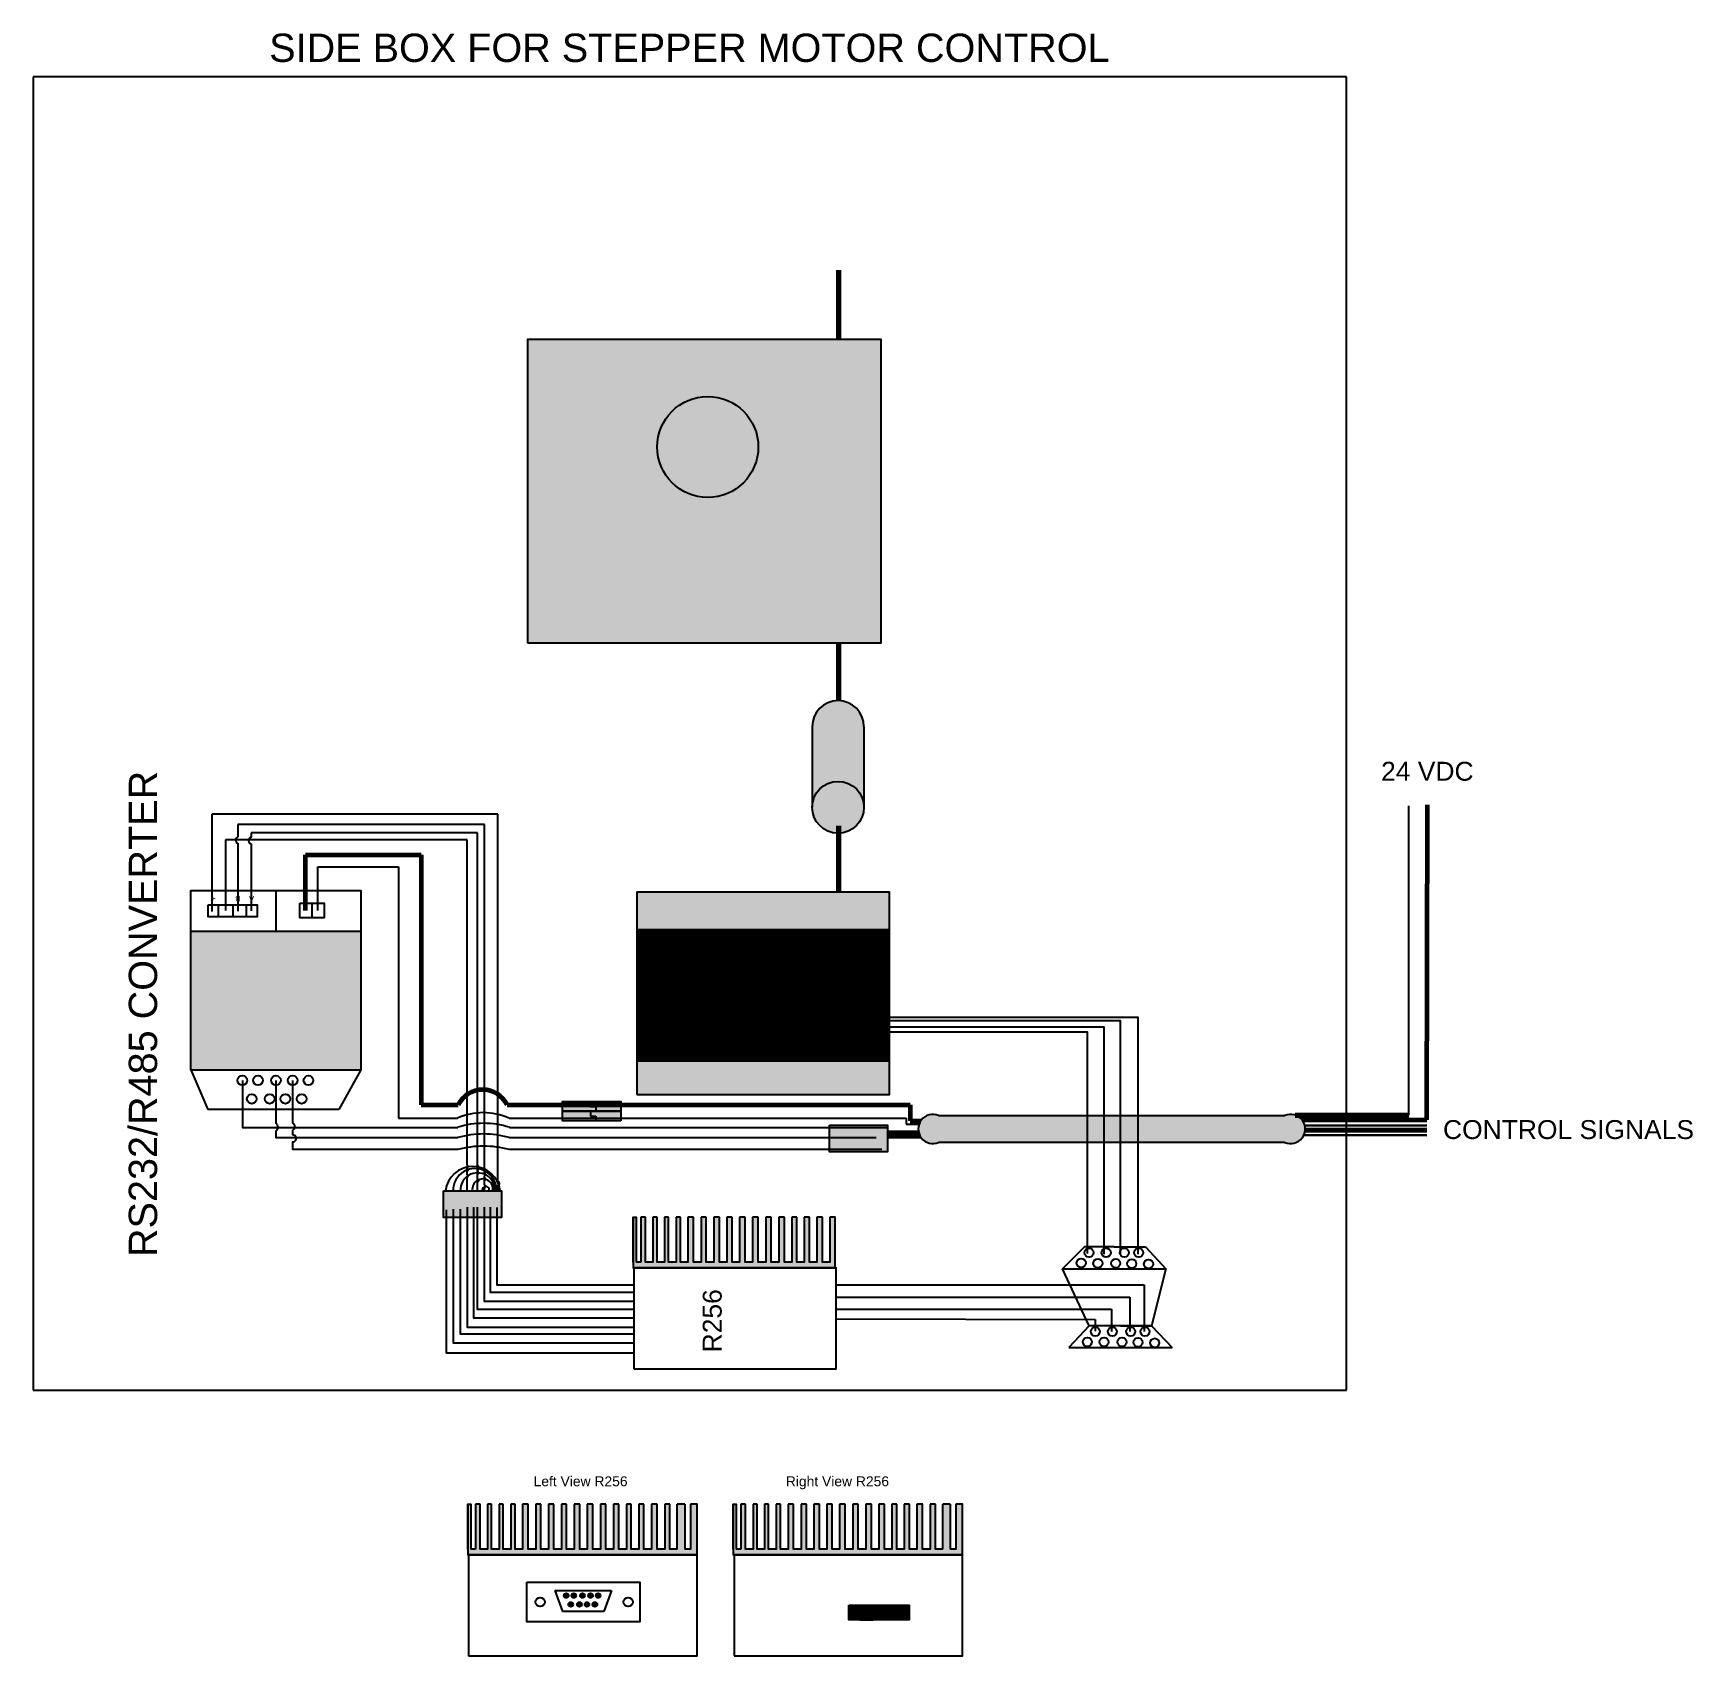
# Model space of a CAD drawing. Header units: inches. Extents: x 220 to 548, y 54 to 376.
import ezdxf

# ---------------------------------------------------------------- set-up
doc = ezdxf.new("R2010")
doc.units = ezdxf.units.IN
doc.header["$MEASUREMENT"] = 0
doc.linetypes.add('ACAD_ISO03W100', pattern=[30, 12, -18])
for name, color, linetype, lineweight in [('24VDC', 1, 'Continuous', 60), ('tape', 8, 'Continuous', 90), ('White Wires Not Used', 251, 'Continuous', 25)]:
    doc.layers.add(name, color=color, linetype=linetype, lineweight=lineweight)
for name, color, linetype in [('Black GND', 250, 'Continuous'), ('Connectors', 250, 'Continuous'), ('goes out of box', 4, 'Continuous'), ('Mechanical Syste', 251, 'Continuous'), ('r232 motor control wires', 251, 'Continuous'), ('R232-R485 Converter', 189, 'Continuous'), ('R256', 7, 'Continuous'), ('R256 WIRES', 7, 'Continuous'), ('R485 Wires', 255, 'Continuous'), ('Stepper Motor', 250, 'Continuous'), ('Texts', 6, 'Continuous'), ('White Wire Cape', 251, 'Continuous'), ('White Wires Lateral', 251, 'Continuous')]:
    doc.layers.add(name, color=color, linetype=linetype)
doc.styles.get("Standard").update_dxf_attribs({"font": 'arial.ttf'})

msp = doc.modelspace()

# ---------------------------------------------------------------- hatches: boundary and pattern name
at = {"layer": 'Black GND'}
h = msp.add_hatch(color=1, dxfattribs=at)
h.dxf.hatch_style = 1
h.paths.add_polyline_path([(330.12, 164.04), (330.12, 163.04), (331.22, 163.04), (331.22, 162.13), (336.14, 162.13), (336.14, 164.04)])
at = {"layer": 'goes out of box'}
h = msp.add_hatch(color=1, dxfattribs=at)
h.dxf.hatch_style = 1
h.paths.add_polyline_path([(330.12, 164.04), (330.12, 163.04), (331.22, 163.04), (331.22, 162.13), (336.14, 162.13), (336.14, 164.04)], flags=17)
h.paths.add_polyline_path([(336.14, 162.13), (336.14, 164.04), (324.62, 164.04), (324.62, 162.13)])
at = {"layer": 'goes out of box', "true_color": 0x000000}
h = msp.add_hatch(color=18, dxfattribs=at)
h.dxf.hatch_style = 1
h.paths.add_polyline_path([(336.14, 160.21), (336.14, 162.13), (330.13, 162.13), (330.13, 161.12), (331.23, 161.12), (331.23, 160.21)])
h.paths.add_polyline_path([(331.23, 160.21), (331.23, 161.12), (330.13, 161.12), (330.13, 162.13), (324.62, 162.13), (324.62, 160.21)])
at = {"layer": 'Mechanical Syste', "true_color": 0x991b1e, "transparency": 33554687}
h = msp.add_hatch(color=244, dxfattribs=at)
h.dxf.hatch_style = 1
h.paths.add_polyline_path([(317.71, 254.84), (387.71, 254.84), (387.71, 314.84), (317.71, 314.84)])
at = {"layer": 'Mechanical Syste', "true_color": 0xc7c8ca, "transparency": 33554687}
h = msp.add_hatch(color=9, dxfattribs=at)
h.dxf.hatch_style = 1
h.paths.add_polyline_path([(363.36, 293.59, 1), (343.37, 293.59, 1)])
at = {"layer": 'Mechanical Syste', "true_color": 0x939598, "transparency": 33554687}
h = msp.add_hatch(color=252, dxfattribs=at)
h.dxf.hatch_style = 1
h.paths.add_polyline_path([(384.29, 238.24, 1), (374.03, 238.24, 1)])
h.paths.add_polyline_path([(384.29, 238.24, -1), (374.03, 238.24), (374.03, 222.26, -1), (384.29, 222.26)])
h.paths.add_polyline_path([(384.29, 222.26, 1), (374.03, 222.26, 1)])
at = {"layer": 'R256', "true_color": 0x000000, "transparency": 33554687}
h = msp.add_hatch(color=18, dxfattribs=at)
h.dxf.hatch_style = 1
h.paths.add_polyline_path([(339.2, 141.11), (338.61, 141.11), (338.61, 132.24), (338.61, 132.23), (338.61, 131.11), (378.61, 131.11), (378.61, 141.11), (377.56, 141.11), (377.56, 132.23), (376.07, 132.23), (376.07, 141.11), (374.97, 141.11), (374.97, 132.23), (373.48, 132.23), (373.48, 141.11), (372.46, 141.11), (372.46, 132.23), (370.97, 132.23), (370.97, 141.11), (370.02, 141.11), (370.02, 132.23), (368.53, 132.23), (368.53, 141.11), (367.43, 141.11), (367.43, 132.23), (365.94, 132.23), (365.94, 141.11), (364.84, 141.11), (364.84, 132.23), (363.35, 132.23), (363.35, 141.11), (362.25, 141.11), (362.25, 132.23), (360.76, 132.23), (360.76, 141.11), (359.66, 141.11), (359.66, 132.23), (358.17, 132.23), (358.17, 141.11), (357.15, 141.11), (357.15, 132.23), (355.66, 132.23), (355.66, 141.11), (354.56, 141.11), (354.56, 132.23), (353.07, 132.23), (353.07, 141.11), (352.04, 141.11), (352.04, 132.23), (350.55, 132.23), (350.55, 141.11), (349.45, 141.11), (349.45, 132.23), (347.96, 132.23), (347.96, 141.11), (347.09, 141.11), (347.09, 132.23), (345.6, 132.23), (345.6, 141.11), (344.81, 141.11), (344.81, 132.23), (343.32, 132.23), (343.32, 141.11), (342.52, 141.11), (342.52, 132.23), (341.03, 132.23), (341.03, 141.11), (340.1, 141.11), (340.1, 132.23), (339.2, 132.24)])
at = {"layer": 'R256', "true_color": 0x000000}
h = msp.add_hatch(color=18, dxfattribs=at)
h.dxf.hatch_style = 1
h.paths.add_polyline_path([(341.03, 141.11), (340.1, 141.11), (340.1, 132.23), (338.61, 132.24), (338.61, 132.24), (338.61, 132.23), (338.61, 131.11), (378.61, 131.11), (378.61, 141.11), (377.56, 141.11), (377.56, 132.23), (376.07, 132.23), (376.07, 141.11), (374.97, 141.11), (374.97, 132.23), (373.48, 132.23), (373.48, 141.11), (372.46, 141.11), (372.46, 132.23), (370.97, 132.23), (370.97, 141.11), (370.02, 141.11), (370.02, 132.23), (368.53, 132.23), (368.53, 141.11), (367.43, 141.11), (367.43, 132.23), (365.94, 132.23), (365.94, 141.11), (364.84, 141.11), (364.84, 132.23), (363.35, 132.23), (363.35, 141.11), (362.25, 141.11), (362.25, 132.23), (360.76, 132.23), (360.76, 141.11), (359.66, 141.11), (359.66, 132.23), (358.17, 132.23), (358.17, 141.11), (357.15, 141.11), (357.15, 132.23), (355.66, 132.23), (355.66, 141.11), (354.56, 141.11), (354.56, 132.23), (353.07, 132.23), (353.07, 141.11), (352.04, 141.11), (352.04, 132.23), (350.55, 132.23), (350.55, 141.11), (349.45, 141.11), (349.45, 132.23), (347.96, 132.23), (347.96, 141.11), (347.09, 141.11), (347.09, 132.23), (345.6, 132.23), (345.6, 141.11), (344.81, 141.11), (344.81, 132.23), (343.32, 132.23), (343.32, 141.11), (342.52, 141.11), (342.52, 132.23), (341.03, 132.23)])
h = msp.add_hatch(color=18, dxfattribs=at)
h.dxf.hatch_style = 1
h.paths.add_polyline_path([(307.36, 75.4), (306.46, 75.41), (306.46, 84.29), (305.87, 84.29), (305.87, 75.41), (305.87, 75.4), (305.87, 74.29), (351.25, 74.29), (351.25, 84.29), (349.92, 84.29), (349.92, 75.4), (343.33, 75.4), (343.33, 84.29), (342.24, 84.29), (342.24, 75.4), (340.74, 75.4), (340.74, 84.29), (339.72, 84.29), (339.72, 75.4), (338.23, 75.4), (338.23, 84.29), (337.28, 84.29), (337.28, 75.4), (335.79, 75.4), (335.79, 84.29), (334.69, 84.29), (334.69, 75.4), (333.2, 75.4), (333.2, 84.29), (332.1, 84.29), (332.1, 75.4), (330.61, 75.4), (330.61, 84.29), (329.51, 84.29), (329.51, 75.4), (328.02, 75.4), (328.02, 84.29), (326.92, 84.29), (326.92, 75.4), (325.43, 75.4), (325.43, 84.29), (324.41, 84.29), (324.41, 75.4), (322.92, 75.4), (322.92, 84.29), (321.82, 84.29), (321.82, 75.4), (320.33, 75.4), (320.33, 84.29), (319.3, 84.29), (319.3, 75.4), (317.81, 75.4), (317.81, 84.29), (316.71, 84.29), (316.71, 75.4), (315.22, 75.4), (315.22, 84.29), (314.35, 84.29), (314.35, 75.4), (312.86, 75.4), (312.86, 84.29), (312.07, 84.29), (312.07, 75.4), (310.58, 75.4), (310.58, 84.29), (309.78, 84.29), (309.78, 75.4), (308.29, 75.4), (308.29, 84.29), (307.36, 84.29)])
at = {"layer": 'R256', "true_color": 0x000000, "transparency": 33554687}
h = msp.add_hatch(color=18, dxfattribs=at)
h.dxf.hatch_style = 1
h.paths.add_polyline_path([(306.46, 84.29), (305.87, 84.29), (305.87, 75.41), (305.87, 75.4), (305.87, 74.29), (351.25, 74.29), (351.25, 84.29), (349.92, 84.29), (349.92, 75.4), (343.33, 75.4), (343.33, 84.29), (342.24, 84.29), (342.24, 75.4), (340.74, 75.4), (340.74, 84.29), (339.72, 84.29), (339.72, 75.4), (338.23, 75.4), (338.23, 84.29), (337.28, 84.29), (337.28, 75.4), (335.79, 75.4), (335.79, 84.29), (334.69, 84.29), (334.69, 75.4), (333.2, 75.4), (333.2, 84.29), (332.1, 84.29), (332.1, 75.4), (330.61, 75.4), (330.61, 84.29), (329.51, 84.29), (329.51, 75.4), (328.02, 75.4), (328.02, 84.29), (326.92, 84.29), (326.92, 75.4), (325.43, 75.4), (325.43, 84.29), (324.41, 84.29), (324.41, 75.4), (322.92, 75.4), (322.92, 84.29), (321.82, 84.29), (321.82, 75.4), (320.33, 75.4), (320.33, 84.29), (319.3, 84.29), (319.3, 75.4), (317.81, 75.4), (317.81, 84.29), (316.71, 84.29), (316.71, 75.4), (315.22, 75.4), (315.22, 84.29), (314.35, 84.29), (314.35, 75.4), (312.86, 75.4), (312.86, 84.29), (312.07, 84.29), (312.07, 75.4), (310.58, 75.4), (310.58, 84.29), (309.78, 84.29), (309.78, 75.4), (308.29, 75.4), (308.29, 84.29), (307.36, 84.29), (307.36, 75.4), (306.46, 75.41)])
h = msp.add_hatch(color=18, dxfattribs=at)
h.dxf.hatch_style = 1
h.paths.add_polyline_path([(345.88, 84.29), (344.86, 84.29), (344.86, 75.4), (343.37, 75.4), (343.33, 75.4), (343.33, 84.29), (342.42, 84.29), (342.24, 84.29), (342.24, 75.4), (340.74, 75.4), (340.74, 84.29), (339.72, 84.29), (339.72, 75.4), (338.23, 75.4), (338.23, 84.29), (337.28, 84.29), (337.28, 75.4), (335.79, 75.4), (335.79, 84.29), (334.69, 84.29), (334.69, 75.4), (333.2, 75.4), (333.2, 84.29), (332.1, 84.29), (332.1, 75.4), (330.61, 75.4), (330.61, 84.29), (329.51, 84.29), (329.51, 75.4), (328.02, 75.4), (328.02, 84.29), (326.92, 84.29), (326.92, 75.4), (325.43, 75.4), (325.43, 84.29), (324.41, 84.29), (324.41, 75.4), (322.92, 75.4), (322.92, 84.29), (321.82, 84.29), (321.82, 75.4), (320.33, 75.4), (320.33, 84.29), (319.3, 84.29), (319.3, 75.4), (317.81, 75.4), (317.81, 84.29), (316.71, 84.29), (316.71, 75.4), (315.22, 75.4), (315.22, 84.29), (314.35, 84.29), (314.35, 75.4), (312.86, 75.4), (312.86, 84.29), (312.07, 84.29), (312.07, 75.4), (310.58, 75.4), (310.58, 84.29), (309.78, 84.29), (309.78, 75.4), (308.29, 75.4), (308.29, 84.29), (307.36, 84.29), (307.36, 75.4), (306.46, 75.41), (306.46, 84.29), (305.87, 84.29), (305.87, 75.41), (305.87, 75.4), (305.87, 74.29), (351.25, 74.29), (351.25, 84.29), (349.92, 84.29), (349.92, 75.4), (349.86, 75.4), (348.83, 75.4), (348.83, 84.29), (347.34, 84.29), (347.34, 75.4), (345.88, 75.4)])
at = {"layer": 'R256', "true_color": 0x000000}
h = msp.add_hatch(color=18, dxfattribs=at)
h.dxf.hatch_style = 1
h.paths.add_polyline_path([(359.91, 75.4), (359, 75.41), (359, 84.29), (358.42, 84.29), (358.42, 75.41), (358.42, 75.4), (358.42, 74.29), (403.8, 74.29), (403.8, 84.29), (402.47, 84.29), (402.47, 75.4), (395.88, 75.4), (395.88, 84.29), (394.78, 84.29), (394.78, 75.4), (393.29, 75.4), (393.29, 84.29), (392.27, 84.29), (392.27, 75.4), (390.78, 75.4), (390.78, 84.29), (389.83, 84.29), (389.83, 75.4), (388.34, 75.4), (388.34, 84.29), (387.24, 84.29), (387.24, 75.4), (385.75, 75.4), (385.75, 84.29), (384.65, 84.29), (384.65, 75.4), (383.16, 75.4), (383.16, 84.29), (382.06, 84.29), (382.06, 75.4), (380.57, 75.4), (380.57, 84.29), (379.47, 84.29), (379.47, 75.4), (377.98, 75.4), (377.98, 84.29), (376.96, 84.29), (376.96, 75.4), (375.47, 75.4), (375.47, 84.29), (374.37, 84.29), (374.37, 75.4), (372.88, 75.4), (372.88, 84.29), (371.85, 84.29), (371.85, 75.4), (370.36, 75.4), (370.36, 84.29), (369.26, 84.29), (369.26, 75.4), (367.77, 75.4), (367.77, 84.29), (366.9, 84.29), (366.9, 75.4), (365.41, 75.4), (365.41, 84.29), (364.62, 84.29), (364.62, 75.4), (363.13, 75.4), (363.13, 84.29), (362.33, 84.29), (362.33, 75.4), (360.84, 75.4), (360.84, 84.29), (359.91, 84.29)])
at = {"layer": 'R256', "true_color": 0x000000, "transparency": 33554687}
h = msp.add_hatch(color=18, dxfattribs=at)
h.dxf.hatch_style = 1
h.paths.add_polyline_path([(359, 84.29), (358.42, 84.29), (358.42, 75.41), (358.42, 75.4), (358.42, 74.29), (403.8, 74.29), (403.8, 84.29), (402.47, 84.29), (402.47, 75.4), (395.88, 75.4), (395.88, 84.29), (394.78, 84.29), (394.78, 75.4), (393.29, 75.4), (393.29, 84.29), (392.27, 84.29), (392.27, 75.4), (390.78, 75.4), (390.78, 84.29), (389.83, 84.29), (389.83, 75.4), (388.34, 75.4), (388.34, 84.29), (387.24, 84.29), (387.24, 75.4), (385.75, 75.4), (385.75, 84.29), (384.65, 84.29), (384.65, 75.4), (383.16, 75.4), (383.16, 84.29), (382.06, 84.29), (382.06, 75.4), (380.57, 75.4), (380.57, 84.29), (379.47, 84.29), (379.47, 75.4), (377.98, 75.4), (377.98, 84.29), (376.96, 84.29), (376.96, 75.4), (375.47, 75.4), (375.47, 84.29), (374.37, 84.29), (374.37, 75.4), (372.88, 75.4), (372.88, 84.29), (371.85, 84.29), (371.85, 75.4), (370.36, 75.4), (370.36, 84.29), (369.26, 84.29), (369.26, 75.4), (367.77, 75.4), (367.77, 84.29), (366.9, 84.29), (366.9, 75.4), (365.41, 75.4), (365.41, 84.29), (364.62, 84.29), (364.62, 75.4), (363.13, 75.4), (363.13, 84.29), (362.33, 84.29), (362.33, 75.4), (360.84, 75.4), (360.84, 84.29), (359.91, 84.29), (359.91, 75.4), (359, 75.41)])
h = msp.add_hatch(color=18, dxfattribs=at)
h.dxf.hatch_style = 1
h.paths.add_polyline_path([(398.43, 84.29), (397.4, 84.29), (397.4, 75.4), (395.91, 75.4), (395.88, 75.4), (395.88, 84.29), (394.97, 84.29), (394.78, 84.29), (394.78, 75.4), (393.29, 75.4), (393.29, 84.29), (392.27, 84.29), (392.27, 75.4), (390.78, 75.4), (390.78, 84.29), (389.83, 84.29), (389.83, 75.4), (388.34, 75.4), (388.34, 84.29), (387.24, 84.29), (387.24, 75.4), (385.75, 75.4), (385.75, 84.29), (384.65, 84.29), (384.65, 75.4), (383.16, 75.4), (383.16, 84.29), (382.06, 84.29), (382.06, 75.4), (380.57, 75.4), (380.57, 84.29), (379.47, 84.29), (379.47, 75.4), (377.98, 75.4), (377.98, 84.29), (376.96, 84.29), (376.96, 75.4), (375.47, 75.4), (375.47, 84.29), (374.37, 84.29), (374.37, 75.4), (372.88, 75.4), (372.88, 84.29), (371.85, 84.29), (371.85, 75.4), (370.36, 75.4), (370.36, 84.29), (369.26, 84.29), (369.26, 75.4), (367.77, 75.4), (367.77, 84.29), (366.9, 84.29), (366.9, 75.4), (365.41, 75.4), (365.41, 84.29), (364.62, 84.29), (364.62, 75.4), (363.13, 75.4), (363.13, 84.29), (362.33, 84.29), (362.33, 75.4), (360.84, 75.4), (360.84, 84.29), (359.91, 84.29), (359.91, 75.4), (359, 75.41), (359, 84.29), (358.42, 84.29), (358.42, 75.41), (358.42, 75.4), (358.42, 74.29), (403.8, 74.29), (403.8, 84.29), (402.47, 84.29), (402.47, 75.4), (402.4, 75.4), (401.38, 75.4), (401.38, 84.29), (399.89, 84.29), (399.89, 75.4), (398.43, 75.4)])
at = {"layer": 'R256 WIRES', "transparency": 33554687}
h = msp.add_hatch(color=1, dxfattribs=at)
h.dxf.hatch_style = 1
h.paths.add_polyline_path([(325.35, 65.75, 1), (325.35, 66.67, 1)])
at = {"layer": 'R256 WIRES', "true_color": 0x000000, "transparency": 33554687}
h = msp.add_hatch(color=18, dxfattribs=at)
h.dxf.hatch_style = 1
h.paths.add_polyline_path([(326.85, 66.67, 1), (326.85, 65.75, 1)])
at = {"layer": 'R256 WIRES', "transparency": 33554687}
h = msp.add_hatch(color=36, dxfattribs=at)
h.dxf.hatch_style = 1
h.paths.add_polyline_path([(328.56, 66.67, -1), (328.56, 65.75, -1)])
at = {"layer": 'R256 WIRES', "true_color": 0x000000, "transparency": 33554687}
h = msp.add_hatch(color=18, dxfattribs=at)
h.dxf.hatch_style = 1
h.paths.add_polyline_path([(330.48, 66.54, 0.664095), (329.7, 66.21, 0.201854), (329.84, 65.88)])
at = {"layer": 'R256 WIRES', "transparency": 33554687}
h = msp.add_hatch(color=7, dxfattribs=at)
h.dxf.hatch_style = 1
h.paths.add_polyline_path([(330.62, 66.21, 0.201854), (330.48, 66.54), (329.84, 65.88, 0.664095)])
at = {"layer": 'R256 WIRES', "true_color": 0xf8991e, "transparency": 33554687}
h = msp.add_hatch(color=30, dxfattribs=at)
h.dxf.hatch_style = 1
h.paths.add_polyline_path([(331.67, 66.67, 1), (331.67, 65.75, 1)])
at = {"layer": 'R256 WIRES', "true_color": 0xf26722, "transparency": 33554687}
h = msp.add_hatch(color=30, dxfattribs=at)
h.dxf.hatch_style = 1
h.paths.add_polyline_path([(331.67, 66.67, 1), (331.67, 65.75, 1)])
at = {"layer": 'R256 WIRES', "transparency": 33554687}
h = msp.add_hatch(color=3, dxfattribs=at)
h.dxf.hatch_style = 1
h.paths.add_polyline_path([(326.25, 64.91, 1), (326.25, 63.99, 1)])
h = msp.add_hatch(color=7, dxfattribs=at)
h.dxf.hatch_style = 1
h.paths.add_polyline_path([(327.96, 64.91, 1), (327.96, 63.99, 1)])
h = msp.add_hatch(color=5, dxfattribs=at)
h.dxf.hatch_style = 1
h.paths.add_polyline_path([(329.46, 64.91, 1), (329.46, 63.99, 1)])
at = {"layer": 'R256 WIRES', "true_color": 0xf1eb1f, "transparency": 33554687}
h = msp.add_hatch(color=2, dxfattribs=at)
h.dxf.hatch_style = 1
h.paths.add_polyline_path([(331.02, 64.91, 1), (331.02, 63.99, 1)])
at = {"layer": 'R256 WIRES', "transparency": 33554687}
h = msp.add_hatch(color=1, dxfattribs=at)
h.dxf.hatch_style = 1
h.paths.add_polyline_path([(381.31, 64.29), (381.31, 61.43), (384.38, 61.43), (384.38, 64.29)])
h = msp.add_hatch(color=5, dxfattribs=at)
h.dxf.hatch_style = 1
h.paths.add_polyline_path([(384.38, 64.29), (384.38, 61.43), (387.34, 61.43), (387.34, 64.29)])
h = msp.add_hatch(color=3, dxfattribs=at)
h.dxf.hatch_style = 1
h.paths.add_polyline_path([(387.34, 61.43), (390.07, 61.43), (390.07, 64.29), (387.34, 64.29)])
at = {"layer": 'R256 WIRES', "true_color": 0x000000, "transparency": 33554687}
h = msp.add_hatch(color=18, dxfattribs=at)
h.dxf.hatch_style = 1
h.paths.add_polyline_path([(390.07, 61.43), (393.26, 61.43), (393.26, 64.29), (390.07, 64.29)])
at = {"layer": 'Stepper Motor', "true_color": 0x000000, "transparency": 33554687}
h = msp.add_hatch(color=18, dxfattribs=at)
h.dxf.hatch_style = 1
h.paths.add_polyline_path([(339.35, 205.43), (339.35, 198.07), (389.35, 198.07), (389.35, 205.43)])
h.paths.add_polyline_path([(339.35, 172.08), (339.35, 165.43), (389.35, 165.43), (389.35, 172.08)])
h = msp.add_hatch(dxfattribs=at)
h.set_pattern_fill('PLAST', color=18, scale=2.1, angle=360)
h.set_pattern_definition([(360, (-617.21943, 40.2088), (1e-16, 0.525), []), (360, (-617.21943, 40.27445), (1e-16, 0.525), []), (360, (-617.21943, 40.3401), (1e-16, 0.525), [])])
h.paths.add_polyline_path([(339.35, 198.07), (339.35, 172.08), (389.35, 172.08), (389.35, 198.07)])
at = {"layer": 'tape', "true_color": 0x000000, "transparency": 33554687}
h = msp.add_hatch(color=18, dxfattribs=at)
h.dxf.hatch_style = 1
h.paths.add_polyline_path([(377.46, 159.32), (377.46, 154.07), (388.96, 154.07), (388.96, 159.32)])
h = msp.add_hatch(color=18, dxfattribs=at)
h.dxf.hatch_style = 1
h.paths.add_polyline_path([(301.04, 146.32), (301.04, 141.07), (312.54, 141.07), (312.54, 146.32)])
at = {"layer": 'White Wire Cape', "true_color": 0x939598, "transparency": 33554687}
h = msp.add_hatch(color=252, dxfattribs=at)
h.dxf.hatch_style = 1
h.paths.add_polyline_path([(395.04, 158.58, 1), (400.81, 158.58, 1)])
h.paths.add_polyline_path([(468.76, 161.23), (399.06, 161.23, -0.299603), (400.81, 158.58, -0.299603), (399.06, 155.93), (468.76, 155.93)])
h.paths.add_polyline_path([(467.62, 161.23), (468.76, 161.23), (468.76, 155.93), (467.62, 155.93, 0.538932), (471.65, 158.58, 0.538932)])
at = {"layer": 'White Wires Lateral', "true_color": 0x22346e, "transparency": 33554687}
h = msp.add_hatch(color=159, dxfattribs=at)
h.dxf.hatch_style = 1
h.paths.add_polyline_path([(251.04, 197.75), (251.04, 170.26), (284.67, 170.26), (284.67, 197.75)])

# ---------------------------------------------------------------- linework, layer by layer
at = {"layer": '24VDC'}
for p, q in [((495.74, 160.39), (495.82, 222.74)), ((273.76, 201.81), (273.76, 212.85)), ((273.76, 212.85), (296.66, 212.85)), ((296.66, 212.85), (296.66, 163.33)), ((296.66, 163.33), (303.95, 163.33)), ((313.65, 163.33), (393.45, 163.33)), ((393.45, 163.33), (393.45, 160.2)), ((393.45, 160.2), (395.54, 160.2)), ((471.01, 160.39), (495.74, 160.39))]:
    msp.add_line(p, q, dxfattribs=at)
msp.add_arc((308.8, 160.95), 5.4, 26.2128, 153.7872, dxfattribs=at)
at = {"layer": 'Black GND'}
for p, q in [((492.13, 161.32), (492.13, 222.55)), ((276.2, 201.83), (276.2, 210.5)), ((276.2, 210.5), (292.17, 210.5)), ((292.17, 210.5), (292.17, 162.23)), ((292.17, 162.23), (292.17, 160.71)), ((292.17, 160.71), (303.8, 160.71)), ((314.02, 160.71), (392.63, 160.71)), ((392.63, 160.71), (392.63, 159.54)), ((392.63, 159.54), (395.21, 159.54))]:
    msp.add_line(p, q, dxfattribs=at)
at = {"layer": 'Black GND', "lineweight": 90}
msp.add_line((469.65, 161.32), (492.13, 161.32), dxfattribs=at)
at = {"layer": 'Black GND'}
msp.add_arc((308.91, 149.41), 12.4, 65.6838, 114.3162, dxfattribs=at)
at = {"layer": 'Connectors'}
for p, q in [((256.46, 202.95), (256.46, 200.56)), ((259.33, 202.95), (259.33, 200.56)), ((262.02, 202.95), (262.02, 200.56)), ((275.01, 203.25), (275.01, 200.41)), ((251.04, 170.26), (284.67, 170.26)), ((251.04, 170.26), (254.43, 162.45)), ((284.67, 170.26), (280.36, 162.45)), ((330.12, 164.04), (330.12, 163.04)), ((330.12, 163.04), (331.22, 163.04)), ((330.13, 162.13), (330.13, 161.12)), ((330.13, 161.12), (331.23, 161.12)), ((331.22, 163.04), (331.22, 162.13)), ((331.23, 161.12), (331.23, 160.21)), ((427.94, 135.24), (423.58, 130.9)), ((433.81, 135.24), (427.94, 135.24)), ((433.81, 135.24), (440.01, 135.24)), ((440.01, 135.24), (444.04, 130.9)), ((423.58, 130.9), (444.04, 130.9)), ((428.85, 119.64), (424.82, 115.3)), ((435.05, 119.64), (428.85, 119.64)), ((435.05, 119.64), (441.24, 119.64)), ((441.24, 119.64), (445.28, 115.3)), ((424.82, 115.3), (445.28, 115.3)), ((323.1, 67.24), (324.61, 63.03)), ((323.1, 67.24), (326.76, 67.24)), ((323.83, 67.24), (334.29, 67.24)), ((334.29, 67.24), (332.76, 63.03)), ((332.76, 63.03), (324.61, 63.03))]:
    msp.add_line(p, q, dxfattribs=at)
for points in [[(254.49, 202.95), (264.17, 202.95), (264.17, 200.56), (254.49, 200.56)], [(272.61, 203.25), (277.41, 203.25), (277.41, 200.41), (272.61, 200.41)], [(336.14, 162.13), (324.62, 162.13), (324.62, 164.04), (336.14, 164.04)], [(336.14, 162.08), (324.62, 162.08), (324.62, 164), (336.14, 164)], [(336.14, 160.21), (324.62, 160.21), (324.62, 162.13), (336.14, 162.13)], [(441.24, 119.64), (428.85, 119.64), (423.58, 130.9), (444.04, 130.9)], [(317.58, 68.89), (339.9, 68.89), (339.9, 60.99), (317.58, 60.99)]]:
    msp.add_lwpolyline(points, close=True, dxfattribs=at)
msp.add_lwpolyline([(280.36, 162.45), (254.43, 162.45)], dxfattribs=at)
for centre, radius in [((261.23, 168.19), 0.952), ((264.34, 168.19), 0.952), ((267.88, 168.19), 0.952), ((271.2, 168.19), 0.952), ((274.32, 168.19), 0.952), ((263.1, 164.54), 0.952), ((266.63, 164.54), 0.952), ((269.75, 164.54), 0.952), ((272.97, 164.54), 0.952), ((428.85, 134.08), 0.896), ((432.24, 134.08), 0.896), ((435.85, 134.08), 0.896), ((438.68, 134.08), 0.896), ((427.29, 132.03), 0.896), ((430.59, 131.98), 0.896), ((434.14, 131.98), 0.896), ((437.31, 131.93), 0.896), ((440.62, 131.84), 0.896), ((430.08, 118.48), 0.896), ((433.47, 118.48), 0.896), ((437.08, 118.48), 0.896), ((439.91, 118.48), 0.896), ((428.52, 116.43), 0.896), ((431.82, 116.39), 0.896), ((435.37, 116.39), 0.896), ((438.54, 116.34), 0.896), ((441.86, 116.24), 0.896), ((320.19, 64.94), 0.918), ((337.61, 64.94), 0.918)]:
    msp.add_circle(centre, radius, dxfattribs=at)
at = {"layer": 'Mechanical Syste', "lineweight": 140}
for p, q in [((379.3, 314.78), (379.3, 328.57)), ((379.3, 243.36), (379.3, 254.84)), ((379.3, 205.43), (379.3, 218.58))]:
    msp.add_line(p, q, dxfattribs=at)
at = {"layer": 'Mechanical Syste'}
for p, q in [((374.03, 238.24), (374.03, 222.26)), ((384.29, 238.24), (384.29, 222.26))]:
    msp.add_line(p, q, dxfattribs=at)
msp.add_lwpolyline([(317.71, 254.84), (387.71, 254.84), (387.71, 314.84), (317.71, 314.84)], close=True, dxfattribs=at)
for centre, radius in [((353.37, 293.59), 10), ((379.16, 222.26), 5.13)]:
    msp.add_circle(centre, radius, dxfattribs=at)
msp.add_arc((379.16, 238.24), 5.13, 0, 180, dxfattribs=at)
at = {"layer": 'r232 motor control wires', "color": 254, "lineweight": 35}
for p, q in [((388.96, 158.1), (395.08, 158.1)), ((388.96, 157.76), (395.16, 157.76)), ((495.74, 159.25), (471.58, 159.2)), ((495.74, 158.05), (471.6, 158.08)), ((495.74, 158.54), (471.65, 158.58)), ((388.96, 157.36), (395.31, 157.36)), ((388.96, 156.94), (395.55, 156.94)), ((495.74, 157.3), (471.37, 157.35))]:
    msp.add_line(p, q, dxfattribs=at)
at = {"layer": 'r232 motor control wires', "color": 5}
for points in [[(261.23, 168.19), (261.23, 158.9), (303.86, 158.9)], [(314.11, 158.9), (388.96, 158.9)]]:
    msp.add_lwpolyline(points, dxfattribs=at)
at = {"layer": 'r232 motor control wires', "color": 3}
msp.add_lwpolyline([(267.88, 168.19), (267.88, 159.72, -0.454202), (267.88, 158.17), (267.88, 156.87), (303.86, 156.87)], format="xyb", dxfattribs=at)
at = {"layer": 'r232 motor control wires', "color": 1}
msp.add_lwpolyline([(303.89, 154.5), (271.2, 154.5), (271.2, 156.03, 1.003971), (271.2, 157.39), (271.2, 158.34, 0.621122), (271.2, 159.7), (271.2, 168.19)], format="xyb", dxfattribs=at)
at = {"layer": 'r232 motor control wires', "color": 3}
msp.add_lwpolyline([(314.08, 156.87), (386.68, 156.87)], dxfattribs=at)
at = {"layer": 'r232 motor control wires', "color": 1}
msp.add_lwpolyline([(387.81, 154.5), (314.08, 154.5)], dxfattribs=at)
at = {"layer": 'r232 motor control wires', "color": 5}
msp.add_arc((308.98, 142.73), 16.97, 72.4311, 107.5689, dxfattribs=at)
at = {"layer": 'r232 motor control wires', "color": 3}
msp.add_arc((308.97, 139.13), 18.46, 73.9425, 106.0575, dxfattribs=at)
at = {"layer": 'r232 motor control wires', "color": 1}
msp.add_arc((308.98, 135.92), 19.26, 74.6747, 105.3253, dxfattribs=at)
at = {"layer": 'R232-R485 Converter'}
for p, q in [((267.86, 205.79), (267.86, 197.75)), ((251.04, 197.75), (284.67, 197.75))]:
    msp.add_line(p, q, dxfattribs=at)
msp.add_lwpolyline([(251.04, 170.26), (251.04, 205.79), (284.67, 205.79), (284.67, 170.26)], dxfattribs=at)
at = {"layer": 'R256'}
for p, q in [((340.1, 132.23), (339.2, 132.24)), ((307.36, 75.4), (306.46, 75.41)), ((359.91, 75.4), (359, 75.41))]:
    msp.add_line(p, q, dxfattribs=at)
for points in [[(338.61, 141.11), (338.61, 131.11), (378.61, 131.11), (378.61, 141.11), (377.56, 141.11)], [(338.61, 132.23), (338.61, 141.11)], [(338.61, 132.24), (338.61, 141.11), (339.2, 141.11), (339.2, 132.24)], [(341.03, 141.11), (340.1, 141.11)], [(340.1, 141.11), (340.1, 132.23)], [(342.52, 141.11), (342.52, 132.23), (341.03, 132.23), (341.03, 141.11)], [(343.32, 141.11), (342.52, 141.11)], [(344.81, 141.11), (344.81, 132.23), (343.32, 132.23), (343.32, 141.11)], [(345.6, 141.11), (344.81, 141.11)], [(347.09, 141.11), (347.09, 132.23), (345.6, 132.23), (345.6, 141.11)], [(347.96, 141.11), (347.09, 141.11)], [(349.45, 141.11), (349.45, 132.23), (347.96, 132.23), (347.96, 141.11)], [(350.55, 141.11), (349.45, 141.11)], [(352.04, 141.11), (352.04, 132.23), (350.55, 132.23), (350.55, 141.11)], [(353.07, 141.11), (352.04, 141.11)], [(354.56, 141.11), (354.56, 132.23), (353.07, 132.23), (353.07, 141.11)], [(355.66, 141.11), (354.56, 141.11)], [(357.15, 141.11), (357.15, 132.23), (355.66, 132.23), (355.66, 141.11)], [(358.17, 141.11), (357.15, 141.11)], [(359.66, 141.11), (359.66, 132.23), (358.17, 132.23), (358.17, 141.11)], [(360.76, 141.11), (359.66, 141.11)], [(362.25, 141.11), (362.25, 132.23), (360.76, 132.23), (360.76, 141.11)], [(363.35, 141.11), (362.25, 141.11)], [(364.84, 141.11), (364.84, 132.23), (363.35, 132.23), (363.35, 141.11)], [(365.94, 141.11), (364.84, 141.11)], [(367.43, 141.11), (367.43, 132.23), (365.94, 132.23), (365.94, 141.11)], [(368.53, 141.11), (367.43, 141.11)], [(370.02, 141.11), (370.02, 132.23), (368.53, 132.23), (368.53, 141.11)], [(370.97, 141.11), (370.02, 141.11)], [(372.46, 141.11), (372.46, 132.23), (370.97, 132.23), (370.97, 141.11)], [(373.48, 141.11), (372.46, 141.11)], [(374.97, 141.11), (374.97, 132.23), (373.48, 132.23), (373.48, 141.11)], [(376.07, 141.11), (374.97, 141.11)], [(377.56, 141.11), (377.56, 132.23), (376.07, 132.23), (376.07, 141.11)], [(305.87, 84.29), (305.87, 74.29), (351.25, 74.29), (351.25, 84.29), (349.92, 84.29)], [(305.87, 75.4), (305.87, 84.29)], [(305.87, 75.41), (305.87, 84.29), (306.46, 84.29), (306.46, 75.41)], [(307.36, 84.29), (307.36, 75.4)], [(308.29, 84.29), (307.36, 84.29)], [(309.78, 84.29), (309.78, 75.4), (308.29, 75.4), (308.29, 84.29)], [(310.58, 84.29), (309.78, 84.29)], [(312.07, 84.29), (312.07, 75.4), (310.58, 75.4), (310.58, 84.29)], [(312.86, 84.29), (312.07, 84.29)], [(314.35, 84.29), (314.35, 75.4), (312.86, 75.4), (312.86, 84.29)], [(315.22, 84.29), (314.35, 84.29)], [(316.71, 84.29), (316.71, 75.4), (315.22, 75.4), (315.22, 84.29)], [(317.81, 84.29), (316.71, 84.29)], [(319.3, 84.29), (319.3, 75.4), (317.81, 75.4), (317.81, 84.29)], [(320.33, 84.29), (319.3, 84.29)], [(321.82, 84.29), (321.82, 75.4), (320.33, 75.4), (320.33, 84.29)], [(322.92, 84.29), (321.82, 84.29)], [(324.41, 84.29), (324.41, 75.4), (322.92, 75.4), (322.92, 84.29)], [(325.43, 84.29), (324.41, 84.29)], [(326.92, 84.29), (326.92, 75.4), (325.43, 75.4), (325.43, 84.29)], [(328.02, 84.29), (326.92, 84.29)], [(329.51, 84.29), (329.51, 75.4), (328.02, 75.4), (328.02, 84.29)], [(330.61, 84.29), (329.51, 84.29)], [(332.1, 84.29), (332.1, 75.4), (330.61, 75.4), (330.61, 84.29)], [(333.2, 84.29), (332.1, 84.29)], [(334.69, 84.29), (334.69, 75.4), (333.2, 75.4), (333.2, 84.29)], [(335.79, 84.29), (334.69, 84.29)], [(337.28, 84.29), (337.28, 75.4), (335.79, 75.4), (335.79, 84.29)], [(338.23, 84.29), (337.28, 84.29)], [(339.72, 84.29), (339.72, 75.4), (338.23, 75.4), (338.23, 84.29)], [(340.74, 84.29), (339.72, 84.29)], [(342.24, 84.29), (342.24, 75.4), (340.74, 75.4), (340.74, 84.29)], [(343.33, 84.29), (342.24, 84.29)], [(343.37, 84.29), (342.42, 84.29)], [(344.86, 75.4), (343.33, 75.4), (343.33, 84.29)], [(344.86, 84.29), (344.86, 75.4), (343.37, 75.4)], [(345.88, 84.29), (344.86, 84.29)], [(345.88, 84.29), (344.86, 84.29)], [(347.34, 75.4), (345.88, 75.4), (345.88, 84.29)], [(348.83, 84.29), (347.34, 84.29)], [(347.34, 75.4), (347.34, 84.29)], [(348.47, 84.29), (347.37, 84.29)], [(349.92, 84.29), (349.92, 75.4), (348.83, 75.4)], [(348.83, 84.29), (348.83, 75.4)], [(358.42, 84.29), (358.42, 74.29), (403.8, 74.29), (403.8, 84.29), (402.47, 84.29)], [(358.42, 75.4), (358.42, 84.29)], [(358.42, 75.41), (358.42, 84.29), (359, 84.29), (359, 75.41)], [(360.84, 84.29), (359.91, 84.29)], [(359.91, 84.29), (359.91, 75.4)], [(362.33, 84.29), (362.33, 75.4), (360.84, 75.4), (360.84, 84.29)], [(363.13, 84.29), (362.33, 84.29)], [(364.62, 84.29), (364.62, 75.4), (363.13, 75.4), (363.13, 84.29)], [(365.41, 84.29), (364.62, 84.29)], [(366.9, 84.29), (366.9, 75.4), (365.41, 75.4), (365.41, 84.29)], [(367.77, 84.29), (366.9, 84.29)], [(369.26, 84.29), (369.26, 75.4), (367.77, 75.4), (367.77, 84.29)], [(370.36, 84.29), (369.26, 84.29)], [(371.85, 84.29), (371.85, 75.4), (370.36, 75.4), (370.36, 84.29)], [(372.88, 84.29), (371.85, 84.29)], [(374.37, 84.29), (374.37, 75.4), (372.88, 75.4), (372.88, 84.29)], [(375.47, 84.29), (374.37, 84.29)], [(376.96, 84.29), (376.96, 75.4), (375.47, 75.4), (375.47, 84.29)], [(377.98, 84.29), (376.96, 84.29)], [(379.47, 84.29), (379.47, 75.4), (377.98, 75.4), (377.98, 84.29)], [(380.57, 84.29), (379.47, 84.29)], [(382.06, 84.29), (382.06, 75.4), (380.57, 75.4), (380.57, 84.29)], [(383.16, 84.29), (382.06, 84.29)], [(384.65, 84.29), (384.65, 75.4), (383.16, 75.4), (383.16, 84.29)], [(385.75, 84.29), (384.65, 84.29)], [(387.24, 84.29), (387.24, 75.4), (385.75, 75.4), (385.75, 84.29)], [(388.34, 84.29), (387.24, 84.29)], [(389.83, 84.29), (389.83, 75.4), (388.34, 75.4), (388.34, 84.29)], [(390.78, 84.29), (389.83, 84.29)], [(392.27, 84.29), (392.27, 75.4), (390.78, 75.4), (390.78, 84.29)], [(393.29, 84.29), (392.27, 84.29)], [(394.78, 84.29), (394.78, 75.4), (393.29, 75.4), (393.29, 84.29)], [(395.88, 84.29), (394.78, 84.29)], [(395.91, 84.29), (394.97, 84.29)], [(397.4, 75.4), (395.88, 75.4), (395.88, 84.29)], [(397.4, 84.29), (397.4, 75.4), (395.91, 75.4)], [(398.43, 84.29), (397.4, 84.29)], [(398.43, 84.29), (397.4, 84.29)], [(399.89, 75.4), (398.43, 75.4), (398.43, 84.29)], [(401.38, 84.29), (399.89, 84.29)], [(399.89, 75.4), (399.89, 84.29)], [(401.02, 84.29), (399.92, 84.29)], [(402.47, 84.29), (402.47, 75.4), (401.38, 75.4)], [(401.38, 84.29), (401.38, 75.4)], [(347.34, 75.4), (345.88, 75.4)], [(349.92, 75.4), (349.86, 75.4)], [(399.89, 75.4), (398.43, 75.4)], [(402.47, 75.4), (402.4, 75.4)]]:
    msp.add_lwpolyline(points, dxfattribs=at)
for points in [[(338.76, 111.11), (378.76, 111.11), (378.76, 131.11), (338.76, 131.11)], [(306.02, 54.29), (351.25, 54.29), (351.25, 74.29), (306.02, 74.29)], [(358.57, 54.29), (403.8, 54.29), (403.8, 74.29), (358.57, 74.29)]]:
    msp.add_lwpolyline(points, close=True, dxfattribs=at)
at = {"layer": 'R256 WIRES', "color": 250}
for p, q in [((378.76, 127.71), (439.73, 127.71)), ((439.73, 127.71), (439.73, 126.77)), ((439.73, 126.77), (439.73, 118.48))]:
    msp.add_line(p, q, dxfattribs=at)
at = {"layer": 'R256 WIRES', "color": 3}
for p, q in [((378.76, 125.3), (436.95, 125.3)), ((436.95, 125.3), (436.95, 124.29)), ((436.95, 124.29), (436.95, 118.48))]:
    msp.add_line(p, q, dxfattribs=at)
at = {"layer": 'R256 WIRES', "color": 5}
for p, q in [((378.76, 122.89), (433.31, 122.89)), ((433.31, 122.89), (433.31, 121.9)), ((433.31, 121.9), (433.31, 118.48))]:
    msp.add_line(p, q, dxfattribs=at)
at = {"layer": 'R256 WIRES', "color": 1}
for p, q in [((378.76, 121), (430.04, 120.86)), ((430.03, 119.64), (430.03, 118.54)), ((430.04, 120.86), (430.04, 119.64))]:
    msp.add_line(p, q, dxfattribs=at)
at = {"layer": 'R256 WIRES'}
for p, q in [((330.48, 66.54), (329.84, 65.88)), ((384.38, 64.29), (384.38, 61.43)), ((387.34, 61.43), (387.34, 64.29)), ((390.07, 64.29), (390.07, 61.43)), ((383.45, 61.43), (386.1, 61.43))]:
    msp.add_line(p, q, dxfattribs=at)
at = {"layer": 'R256 WIRES', "color": 1}
msp.add_lwpolyline([(438.6, 133.77), (438.6, 180.65), (389.35, 180.65)], dxfattribs=at)
at = {"layer": 'R256 WIRES', "color": 5}
msp.add_lwpolyline([(435.04, 133.77), (435.04, 179.96), (389.35, 179.96)], dxfattribs=at)
at = {"layer": 'R256 WIRES', "color": 3}
msp.add_lwpolyline([(431.87, 133.82), (431.87, 178.72), (389.35, 178.72)], dxfattribs=at)
at = {"layer": 'R256 WIRES', "color": 250}
msp.add_lwpolyline([(428.56, 133.92), (428.56, 177.77), (389.35, 177.77)], dxfattribs=at)
at = {"layer": 'R256 WIRES'}
msp.add_lwpolyline([(381.31, 64.29), (393.26, 64.29), (393.26, 61.43), (381.31, 61.43)], close=True, dxfattribs=at)
for centre in [(325.35, 66.21), (326.85, 66.21), (328.56, 66.21), (330.16, 66.21), (331.67, 66.21), (326.25, 64.45), (327.96, 64.45), (329.46, 64.45), (331.02, 64.45)]:
    msp.add_circle(centre, 0.459, dxfattribs=at)
at = {"layer": 'R485 Wires', "color": 1}
for p, q in [((311.83, 220.89), (255.2, 220.89)), ((255.2, 220.89), (255.2, 201.65)), ((311.83, 148.19), (311.83, 220.89)), ((311.83, 146.32), (311.83, 147.43))]:
    msp.add_line(p, q, dxfattribs=at)
at = {"layer": 'R485 Wires', "color": 36}
for p, q in [((262.96, 218.88), (260.31, 218.88)), ((260.31, 218.88), (260.31, 216.4)), ((309.18, 218.88), (262.96, 218.88)), ((309.18, 150.69), (309.18, 218.88)), ((260.31, 215.14), (260.31, 201.73)), ((309.18, 149.84), (309.18, 150.19)), ((309.18, 148.92), (309.18, 149.33)), ((309.18, 147.48), (309.18, 148.42)), ((309.18, 146.32), (309.18, 146.98))]:
    msp.add_line(p, q, dxfattribs=at)
at = {"layer": 'R485 Wires'}
for p, q in [((262.96, 217.21), (262.96, 216.32)), ((307.76, 217.21), (262.96, 217.21)), ((307.76, 151.2), (307.76, 217.21)), ((262.96, 215), (262.96, 201.76)), ((307.76, 150.8), (307.76, 150.95)), ((307.76, 150.01), (307.76, 150.55)), ((307.76, 148.5), (307.76, 149.76)), ((307.76, 146.32), (307.76, 148.25)), ((307.05, 121.11), (307.05, 121.11))]:
    msp.add_line(p, q, dxfattribs=at)
at = {"layer": 'R485 Wires', "color": 18, "linetype": 'ACAD_ISO03W100', "true_color": 0x000000}
for p, q in [((262.96, 217.21), (262.96, 216.32)), ((307.76, 217.21), (262.96, 217.21)), ((307.76, 151.2), (307.76, 217.21)), ((262.96, 215), (262.96, 201.76)), ((307.76, 150.8), (307.76, 150.95)), ((307.76, 150.01), (307.76, 150.55)), ((307.76, 148.5), (307.76, 149.76)), ((307.76, 146.32), (307.76, 148.25))]:
    msp.add_line(p, q, dxfattribs=at)
at = {"layer": 'R485 Wires', "color": 3}
for p, q in [((305.75, 215.81), (257.93, 215.81)), ((257.93, 215.81), (257.93, 201.84)), ((305.75, 168.62), (305.75, 215.81)), ((305.75, 151.41), (305.75, 168.62)), ((305.75, 150.68), (305.75, 150.9)), ((305.75, 149.5), (305.75, 150.16)), ((305.75, 146.32), (305.75, 148.98))]:
    msp.add_line(p, q, dxfattribs=at)
at = {"layer": 'R485 Wires', "color": 2}
msp.add_lwpolyline([(338.76, 114.17), (301.63, 114.17), (301.63, 142.6)], dxfattribs=at)
at = {"layer": 'R485 Wires', "color": 5}
msp.add_lwpolyline([(338.76, 116.21), (303.06, 116.21), (303.06, 142.7)], dxfattribs=at)
at = {"layer": 'R485 Wires', "color": 7}
msp.add_lwpolyline([(338.76, 117.95), (304.39, 117.95), (304.39, 142.7)], dxfattribs=at)
at = {"layer": 'R485 Wires', "color": 3}
msp.add_lwpolyline([(338.76, 119.28), (305.82, 119.28), (305.82, 143.11)], dxfattribs=at)
at = {"layer": 'R485 Wires', "color": 20}
msp.add_lwpolyline([(338.76, 121.11), (307.05, 121.11), (307.05, 143.11)], dxfattribs=at)
at = {"layer": 'R485 Wires'}
msp.add_lwpolyline([(338.76, 122.86), (307.77, 122.86), (307.77, 143.11)], dxfattribs=at)
at = {"layer": 'R485 Wires', "color": 18, "linetype": 'ACAD_ISO03W100', "true_color": 0x000000}
msp.add_lwpolyline([(338.76, 122.86), (307.77, 122.86), (307.77, 143.11)], dxfattribs=at)
at = {"layer": 'R485 Wires', "color": 36}
msp.add_lwpolyline([(338.76, 124.4), (309.2, 124.4), (309.2, 143.11)], dxfattribs=at)
at = {"layer": 'R485 Wires', "color": 18, "true_color": 0x000000}
msp.add_lwpolyline([(338.76, 126.24), (310.33, 126.24), (310.33, 143.11)], dxfattribs=at)
at = {"layer": 'R485 Wires', "color": 1}
msp.add_lwpolyline([(338.76, 127.67), (311.66, 127.67), (311.66, 143.01)], dxfattribs=at)
at = {"layer": 'R485 Wires', "color": 36}
for centre, radius, start, end in [((260.58, 215.77), 0.684, 113.2582, 246.7418), ((309.13, 150.44), 0.257, 281.2, 78.8), ((309.13, 149.58), 0.257, 281.2, 78.8), ((309.13, 148.67), 0.257, 281.2, 78.8), ((309.13, 147.23), 0.257, 281.2, 78.8)]:
    msp.add_arc(centre, radius, start, end, dxfattribs=at)
at = {"layer": 'R485 Wires'}
for centre, radius, start, end in [((263.16, 215.66), 0.688, 106.8142, 253.1858), ((307.86, 151.08), 0.157, 233.5965, 126.4035), ((307.8, 146.47), 3.42, 357.5362, 182.4638), ((307.86, 150.67), 0.157, 233.5965, 126.4035), ((307.86, 149.88), 0.157, 233.5965, 126.4035), ((307.86, 148.38), 0.157, 233.5965, 126.4035)]:
    msp.add_arc(centre, radius, start, end, dxfattribs=at)
at = {"layer": 'R485 Wires', "color": 18, "linetype": 'ACAD_ISO03W100', "true_color": 0x000000}
for centre, radius, start, end in [((263.16, 215.66), 0.688, 106.8142, 253.1858), ((307.86, 151.08), 0.157, 233.5965, 126.4035), ((307.86, 150.67), 0.157, 233.5965, 126.4035), ((307.86, 149.88), 0.157, 233.5965, 126.4035), ((307.86, 148.38), 0.157, 233.5965, 126.4035)]:
    msp.add_arc(centre, radius, start, end, dxfattribs=at)
at = {"layer": 'R485 Wires', "color": 2}
msp.add_arc((306.86, 145.73), 5.42, 6.2636, 173.7364, dxfattribs=at)
at = {"layer": 'R485 Wires', "color": 3}
for centre in [(305.62, 151.15), (305.62, 150.42), (305.62, 149.24)]:
    msp.add_arc(centre, 0.29, 296.9649, 63.0351, dxfattribs=at)
at = {"layer": 'R485 Wires', "color": 5}
msp.add_arc((307.26, 146.46), 4.29, 358.159, 181.841, dxfattribs=at)
at = {"layer": 'R485 Wires', "color": 20}
msp.add_arc((308.8, 146.65), 2.04, 350.7173, 189.2827, dxfattribs=at)
at = {"layer": 'R485 Wires', "color": 1}
msp.add_arc((311.75, 147.81), 0.387, 282.1755, 77.8245, dxfattribs=at)
at = {"layer": 'R485 Wires', "color": 18, "true_color": 0x000000}
msp.add_arc((309.42, 146.53), 0.681, 342.431, 197.569, dxfattribs=at)
at = {"layer": 'Stepper Motor'}
for p, q in [((339.35, 198.07), (389.35, 198.07)), ((339.35, 172.08), (389.35, 172.08))]:
    msp.add_line(p, q, dxfattribs=at)
msp.add_lwpolyline([(339.35, 165.43), (389.35, 165.43), (389.35, 205.43), (339.35, 205.43)], close=True, dxfattribs=at)
at = {"layer": 'tape', "color": 18, "lineweight": -2, "true_color": 0x000000}
for points in [[(377.46, 159.32), (388.96, 159.32), (388.96, 154.07), (377.46, 154.07)], [(301.04, 146.32), (312.54, 146.32), (312.54, 141.07), (301.04, 141.07)]]:
    msp.add_lwpolyline(points, close=True, dxfattribs=at)
at = {"layer": 'White Wire Cape'}
for points in [[(399.06, 161.23), (467.62, 161.23)], [(467.62, 155.93), (399.06, 155.93)]]:
    msp.add_lwpolyline(points, dxfattribs=at)
for centre, start, end in [((397.92, 158.58), 66.7135, 293.2865), ((468.76, 158.58), 246.7135, 113.2865)]:
    msp.add_arc(centre, 2.88, start, end, dxfattribs=at)
at = {"layer": 'White Wires Not Used'}
for p, q in [((479.83, 366.86), (219.83, 366.86)), ((219.83, 366.86), (219.83, 106.86)), ((479.83, 106.86), (479.83, 366.86)), ((219.83, 106.86), (479.83, 106.86))]:
    msp.add_line(p, q, dxfattribs=at)

# ---------------------------------------------------------------- texts
at = {"layer": 'Texts'}
for s, height, p in [('SIDE BOX FOR STEPPER MOTOR CONTROL', 5.6111, (266.55, 369.81)), ('24 VDC', 3.744, (486.66, 227.52)), ('CONTROL SIGNALS', 3.7438, (498.92, 156.59)), ('Left View R256', 1.964, (318.89, 87.85)), ('Right View R256', 1.964, (368.82, 87.85))]:
    msp.add_text(s, height=height, dxfattribs=at).set_placement(p)
for s, height, rotation, p in [('RS232/R485 CONVERTER', 5.6111, 90, (244.36, 133.22)), ('A    B    -    +', 1.0887, 180, (263.56, 204.7)), ('R256', 3.744, 90, (356.12, 114.36))]:
    msp.add_text(s, height=height, rotation=rotation, dxfattribs=at).set_placement(p)

doc.saveas('drawing.dxf')
